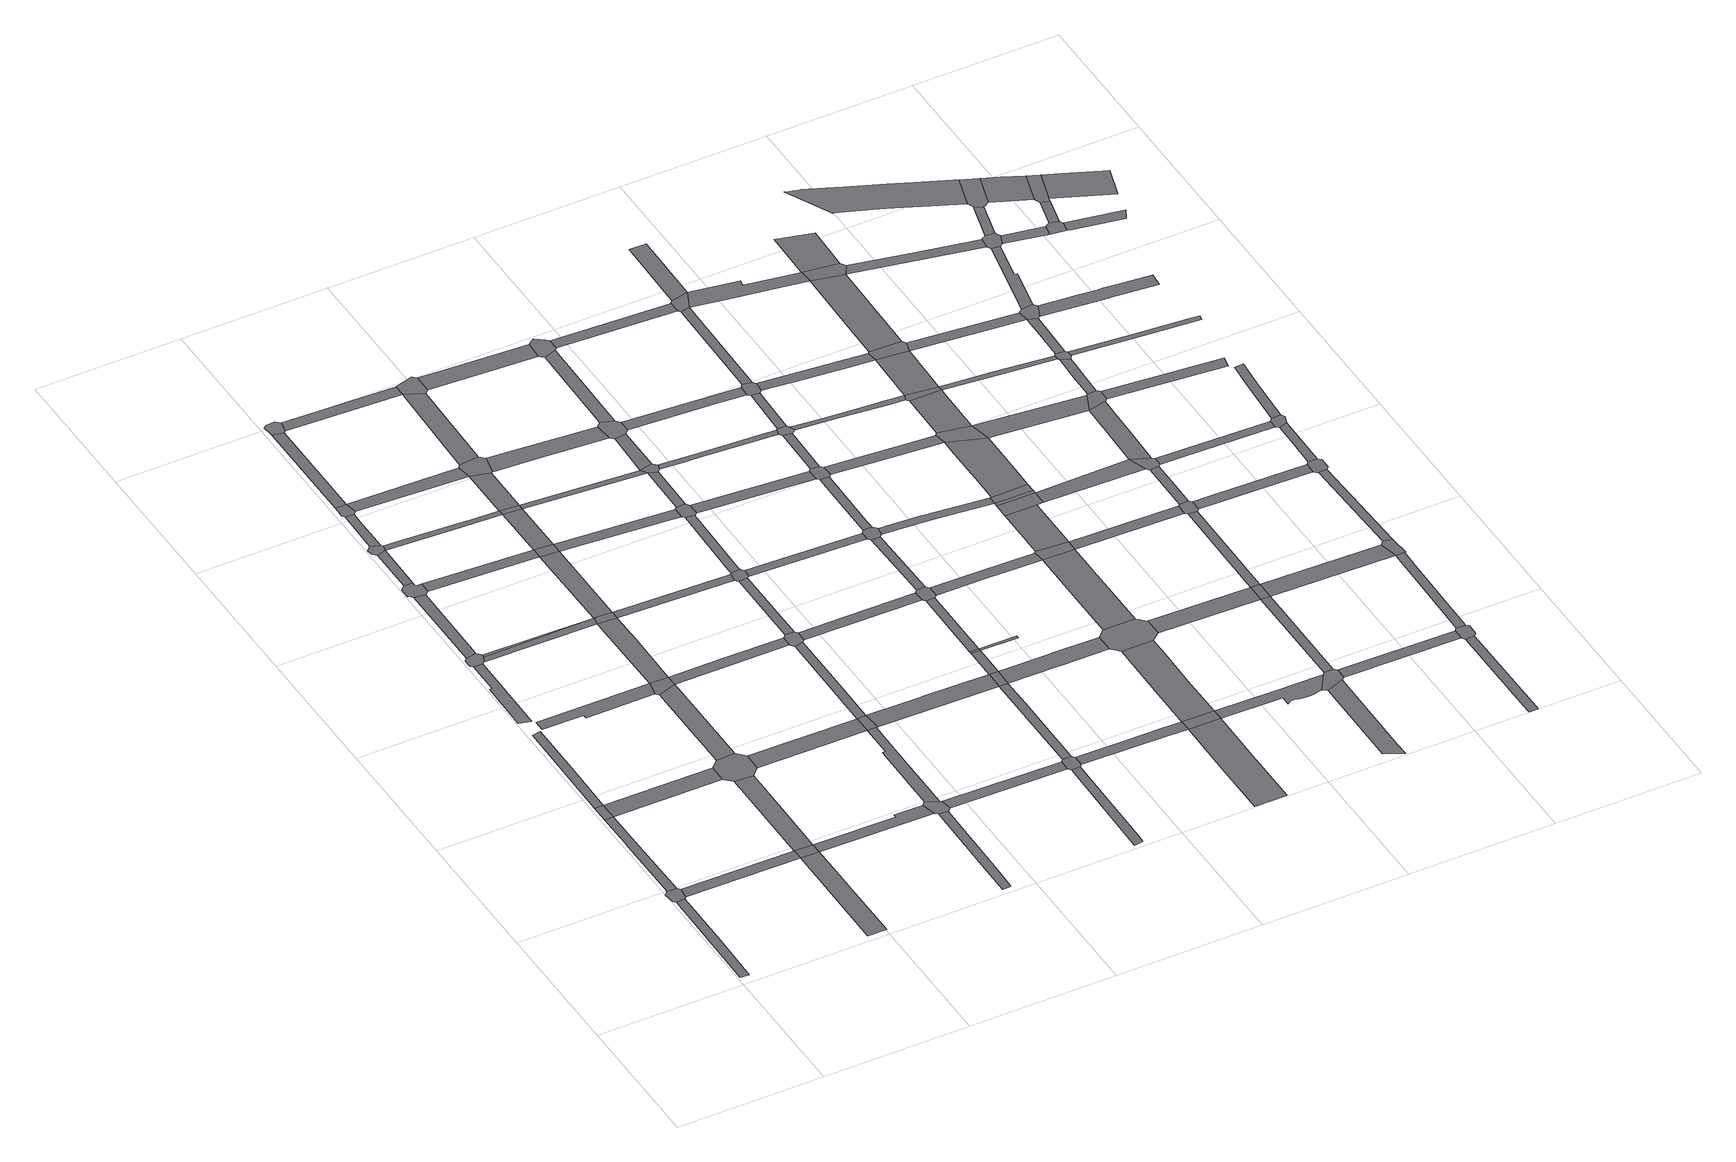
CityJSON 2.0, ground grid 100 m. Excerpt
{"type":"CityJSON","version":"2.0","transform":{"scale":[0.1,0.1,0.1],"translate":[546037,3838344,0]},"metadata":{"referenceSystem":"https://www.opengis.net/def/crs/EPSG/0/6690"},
"CityObjects":{
"road1":{"type":"Road","attributes":{"RoadStructureAttribute.sectionType":"1"},"geometry":[{"type":"MultiSurface","lod":"1","boundaries":[[[0,1,2,3,4,5]]]}]},
"road2":{"type":"Road","geometry":[{"type":"MultiSurface","lod":"1","boundaries":[[[6,7,8,9,2,1,10,11,12,13,14]]]}]},
"road3":{"type":"Road","attributes":{"RoadStructureAttribute.sectionType":"1"},"geometry":[{"type":"MultiSurface","lod":"1","boundaries":[[[15,16,17,18,19,6,14,20,21,22]]]}]},
"road4":{"type":"Road","geometry":[{"type":"MultiSurface","lod":"1","boundaries":[[[23,15,22,24]]]}]},
"road5":{"type":"Road","attributes":{"RoadStructureAttribute.sectionType":"1"},"geometry":[{"type":"MultiSurface","lod":"1","boundaries":[[[25,26,27,23,24]]]}]},
"road6":{"type":"Road","attributes":{"RoadStructureAttribute.sectionType":"1"},"geometry":[{"type":"MultiSurface","lod":"1","boundaries":[[[13,12,28,29]]]}]},
"road7":{"type":"Road","attributes":{"RoadStructureAttribute.sectionType":"1"},"geometry":[{"type":"MultiSurface","lod":"1","boundaries":[[[30,31,32,33,34,35,36]]]}]},
"road8":{"type":"Road","attributes":{"RoadStructureAttribute.sectionType":"1"},"geometry":[{"type":"MultiSurface","lod":"1","boundaries":[[[24,22,37,38,39]]]}]},
"road9":{"type":"Road","attributes":{"RoadStructureAttribute.sectionType":"1"},"geometry":[{"type":"MultiSurface","lod":"1","boundaries":[[[28,40,41,42,43]]]}]},
"road10":{"type":"Road","geometry":[{"type":"MultiSurface","lod":"1","boundaries":[[[44,45,46,47,30,36,48,49,50,51]]]}]},
"road11":{"type":"Road","geometry":[{"type":"MultiSurface","lod":"1","boundaries":[[[29,28,43,52]]]}]},
"road12":{"type":"Road","attributes":{"RoadStructureAttribute.sectionType":"1"},"geometry":[{"type":"MultiSurface","lod":"1","boundaries":[[[53,54,45,44,55]]]}]},
"road13":{"type":"Road","attributes":{"RoadStructureAttribute.sectionType":"1"},"geometry":[{"type":"MultiSurface","lod":"1","boundaries":[[[56,57,58,59,60,61]]]}]},
"road14":{"type":"Road","geometry":[{"type":"MultiSurface","lod":"1","boundaries":[[[62,63,64,65,66,53,55,67,68,69,70,71]]]}]},
"road15":{"type":"Road","attributes":{"RoadStructureAttribute.sectionType":"1"},"geometry":[{"type":"MultiSurface","lod":"1","boundaries":[[[72,73,74,29,52,75,76]]]}]},
"road16":{"type":"Road","attributes":{"RoadStructureAttribute.sectionType":"1"},"geometry":[{"type":"MultiSurface","lod":"1","boundaries":[[[77,78,62,71]]]}]},
"road17":{"type":"Road","geometry":[{"type":"MultiSurface","lod":"1","boundaries":[[[79,80,81,78,77,82,83,84]]]}]},
"road18":{"type":"Road","geometry":[{"type":"MultiSurface","lod":"1","boundaries":[[[85,86,87,88,39,38,72,76,89,90,91]]]}]},
"road19":{"type":"Road","attributes":{"RoadStructureAttribute.sectionType":"1"},"geometry":[{"type":"MultiSurface","lod":"1","boundaries":[[[92,79,84,93,94]]]}]},
"road20":{"type":"Road","attributes":{"RoadStructureAttribute.sectionType":"1"},"geometry":[{"type":"MultiSurface","lod":"1","boundaries":[[[95,96,50,49,97]]]}]},
"road21":{"type":"Road","attributes":{"RoadStructureAttribute.sectionType":"1"},"geometry":[{"type":"MultiSurface","lod":"1","boundaries":[[[98,51,50]]]}]},
"road22":{"type":"Road","geometry":[{"type":"MultiSurface","lod":"1","boundaries":[[[99,100,92,94,101,102]]]}]},
"road23":{"type":"Road","attributes":{"RoadStructureAttribute.sectionType":"1"},"geometry":[{"type":"MultiSurface","lod":"1","boundaries":[[[103,104,86,85,105,106]]]}]},
"road24":{"type":"Road","attributes":{"RoadStructureAttribute.sectionType":"1"},"geometry":[{"type":"MultiSurface","lod":"1","boundaries":[[[107,108,52,43,109,110]]]}]},
"road25":{"type":"Road","attributes":{"RoadStructureAttribute.sectionType":"1"},"geometry":[{"type":"MultiSurface","lod":"1","boundaries":[[[111,99,102,112,113]]]}]},
"road26":{"type":"Road","geometry":[{"type":"MultiSurface","lod":"1","boundaries":[[[61,60,104,103,114]]]}]},
"road27":{"type":"Road","attributes":{"RoadStructureAttribute.sectionType":"1"},"geometry":[{"type":"MultiSurface","lod":"1","boundaries":[[[68,67,115,116,117]]]}]},
"road28":{"type":"Road","attributes":{"RoadStructureAttribute.sectionType":"1"},"geometry":[{"type":"MultiSurface","lod":"1","boundaries":[[[97,118,61,114,119,120,121]]]}]},
"road29":{"type":"Road","geometry":[{"type":"MultiSurface","lod":"1","boundaries":[[[122,123,124,111,113,125,126]]]}]},
"road30":{"type":"Road","attributes":{"RoadStructureAttribute.sectionType":"1"},"geometry":[{"type":"MultiSurface","lod":"1","boundaries":[[[127,128,129,130,83,82,131,132,133]]]}]},
"road31":{"type":"Road","attributes":{"RoadStructureAttribute.sectionType":"1"},"geometry":[{"type":"MultiSurface","lod":"1","boundaries":[[[134,135,136,137,138,139,140]]]}]},
"road32":{"type":"Road","geometry":[{"type":"MultiSurface","lod":"1","boundaries":[[[141,142,95,97,121,143]]]}]},
"road33":{"type":"Road","attributes":{"RoadStructureAttribute.sectionType":"1"},"geometry":[{"type":"MultiSurface","lod":"1","boundaries":[[[91,90,144,145,146]]]}]},
"road34":{"type":"Road","attributes":{"RoadStructureAttribute.sectionType":"1"},"geometry":[{"type":"MultiSurface","lod":"1","boundaries":[[[102,101,147,148]]]}]},
"road35":{"type":"Road","attributes":{"RoadStructureAttribute.sectionType":"1"},"geometry":[{"type":"MultiSurface","lod":"1","boundaries":[[[116,141,143,149,150]]]}]},
"road36":{"type":"Road","geometry":[{"type":"MultiSurface","lod":"1","boundaries":[[[151,110,109,134,140,152,153,154,155]]]}]},
"road37":{"type":"Road","geometry":[{"type":"MultiSurface","lod":"1","boundaries":[[[117,116,150,156]]]}]},
"road38":{"type":"Road","attributes":{"RoadStructureAttribute.sectionType":"1"},"geometry":[{"type":"MultiSurface","lod":"1","boundaries":[[[157,114,103,158,159]]]}]},
"road39":{"type":"Road","attributes":{"RoadStructureAttribute.sectionType":"1"},"geometry":[{"type":"MultiSurface","lod":"1","boundaries":[[[145,160,161,162,151,155,163,164,165]]]}]},
"road40":{"type":"Road","attributes":{"RoadStructureAttribute.sectionType":"1"},"geometry":[{"type":"MultiSurface","lod":"1","boundaries":[[[132,117,156,166]]]}]},
"road41":{"type":"Road","attributes":{"RoadStructureAttribute.sectionType":"1"},"geometry":[{"type":"MultiSurface","lod":"1","boundaries":[[[126,125,167,168]]]}]},
"road42":{"type":"Road","geometry":[{"type":"MultiSurface","lod":"1","boundaries":[[[133,132,166,169]]]}]},
"road43":{"type":"Road","geometry":[{"type":"MultiSurface","lod":"1","boundaries":[[[170,146,145,165,171]]]}]},
"road44":{"type":"Road","attributes":{"RoadStructureAttribute.sectionType":"1"},"geometry":[{"type":"MultiSurface","lod":"1","boundaries":[[[147,133,169,172]]]}]},
"road45":{"type":"Road","attributes":{"RoadStructureAttribute.sectionType":"1"},"geometry":[{"type":"MultiSurface","lod":"1","boundaries":[[[143,121,173,174]]]}]},
"road46":{"type":"Road","geometry":[{"type":"MultiSurface","lod":"1","boundaries":[[[175,176,148,147,172,177,178]]]}]},
"road47":{"type":"Road","attributes":{"RoadStructureAttribute.sectionType":"1"},"geometry":[{"type":"MultiSurface","lod":"1","boundaries":[[[179,180,181,146,170]]]}]},
"road48":{"type":"Road","attributes":{"RoadStructureAttribute.sectionType":"1"},"geometry":[{"type":"MultiSurface","lod":"1","boundaries":[[[153,152,182,183]]]}]},
"road49":{"type":"Road","attributes":{"RoadStructureAttribute.sectionType":"1"},"geometry":[{"type":"MultiSurface","lod":"1","boundaries":[[[167,184,176,175,185]]]}]},
"road50":{"type":"Road","attributes":{"RoadStructureAttribute.sectionType":"1"},"geometry":[{"type":"MultiSurface","lod":"1","boundaries":[[[156,150,186,187,188]]]}]},
"road51":{"type":"Road","geometry":[{"type":"MultiSurface","lod":"1","boundaries":[[[189,190,159,158,181,180,191,192]]]}]},
"road52":{"type":"Road","geometry":[{"type":"MultiSurface","lod":"1","boundaries":[[[193,168,167,185,194,195]]]}]},
"road53":{"type":"Road","attributes":{"RoadStructureAttribute.sectionType":"1"},"geometry":[{"type":"MultiSurface","lod":"1","boundaries":[[[196,197,190,189]]]}]},
"road54":{"type":"Road","attributes":{"RoadStructureAttribute.sectionType":"1"},"geometry":[{"type":"MultiSurface","lod":"1","boundaries":[[[198,169,166,199,200,201,202]]]}]},
"road55":{"type":"Road","attributes":{"RoadStructureAttribute.sectionType":"1"},"geometry":[{"type":"MultiSurface","lod":"1","boundaries":[[[203,204,205,170,171,206,207,208]]]}]},
"road56":{"type":"Road","attributes":{"RoadStructureAttribute.sectionType":"1"},"geometry":[{"type":"MultiSurface","lod":"1","boundaries":[[[209,210,211,212,213]]]}]},
"road57":{"type":"Road","geometry":[{"type":"MultiSurface","lod":"1","boundaries":[[[214,215,174,173,197,196,216,217]]]}]},
"road58":{"type":"Road","attributes":{"RoadStructureAttribute.sectionType":"1"},"geometry":[{"type":"MultiSurface","lod":"1","boundaries":[[[218,178,177,219,220,221]]]}]},
"road59":{"type":"Road","attributes":{"RoadStructureAttribute.sectionType":"1"},"geometry":[{"type":"MultiSurface","lod":"1","boundaries":[[[222,223,224,215,214,225,226]]]}]},
"road60":{"type":"Road","geometry":[{"type":"MultiSurface","lod":"1","boundaries":[[[227,228,183,182,211,210,229,230,231]]]}]},
"road61":{"type":"Road","geometry":[{"type":"MultiSurface","lod":"1","boundaries":[[[232,233,188,187,222,226,234,235,236,237]]]}]},
"road62":{"type":"Road","attributes":{"RoadStructureAttribute.sectionType":"1"},"geometry":[{"type":"MultiSurface","lod":"1","boundaries":[[[238,192,191,239,240,241]]]}]},
"road63":{"type":"Road","attributes":{"RoadStructureAttribute.sectionType":"1"},"geometry":[{"type":"MultiSurface","lod":"1","boundaries":[[[242,243,207,244,228,227]]]}]},
"road64":{"type":"Road","attributes":{"RoadStructureAttribute.sectionType":"1"},"geometry":[{"type":"MultiSurface","lod":"1","boundaries":[[[201,233,232,245]]]}]},
"road65":{"type":"Road","attributes":{"RoadStructureAttribute.sectionType":"1"},"geometry":[{"type":"MultiSurface","lod":"1","boundaries":[[[246,195,194,247,248,249]]]}]},
"road66":{"type":"Road","geometry":[{"type":"MultiSurface","lod":"1","boundaries":[[[250,202,201,245,251,252]]]}]},
"road67":{"type":"Road","attributes":{"RoadStructureAttribute.sectionType":"1"},"geometry":[{"type":"MultiSurface","lod":"1","boundaries":[[[253,254,202,250]]]}]},
"road68":{"type":"Road","geometry":[{"type":"MultiSurface","lod":"1","boundaries":[[[208,207,243,255]]]}]},
"road69":{"type":"Road","attributes":{"RoadStructureAttribute.sectionType":"1"},"geometry":[{"type":"MultiSurface","lod":"1","boundaries":[[[217,216,256,257]]]}]},
"road70":{"type":"Road","attributes":{"RoadStructureAttribute.sectionType":"1"},"geometry":[{"type":"MultiSurface","lod":"1","boundaries":[[[258,208,255,259]]]}]},
"road71":{"type":"Road","geometry":[{"type":"MultiSurface","lod":"1","boundaries":[[[260,221,220,254,253,261,262,263]]]}]},
"road72":{"type":"Road","geometry":[{"type":"MultiSurface","lod":"1","boundaries":[[[264,258,259,265]]]}]},
"road73":{"type":"Road","attributes":{"RoadStructureAttribute.sectionType":"1"},"geometry":[{"type":"MultiSurface","lod":"1","boundaries":[[[266,267,231,230,268,269,270,271,272]]]}]},
"road74":{"type":"Road","attributes":{"RoadStructureAttribute.sectionType":"1"},"geometry":[{"type":"MultiSurface","lod":"1","boundaries":[[[273,264,265,274]]]}]},
"road75":{"type":"Road","attributes":{"RoadStructureAttribute.sectionType":"1"},"geometry":[{"type":"MultiSurface","lod":"1","boundaries":[[[275,276,260,263]]]}]},
"road76":{"type":"Road","attributes":{"RoadStructureAttribute.sectionType":"1"},"geometry":[{"type":"MultiSurface","lod":"1","boundaries":[[[237,236,277,278,279,280,281]]]}]},
"road77":{"type":"Road","geometry":[{"type":"MultiSurface","lod":"1","boundaries":[[[282,283,284,265,259]]]}]},
"road78":{"type":"Road","geometry":[{"type":"MultiSurface","lod":"1","boundaries":[[[285,286,241,240,273,274,287,288,289]]]}]},
"road79":{"type":"Road","geometry":[{"type":"MultiSurface","lod":"1","boundaries":[[[290,249,248,276,275,291,292,293,294]]]}]},
"road80":{"type":"Road","attributes":{"RoadStructureAttribute.sectionType":"1"},"geometry":[{"type":"MultiSurface","lod":"1","boundaries":[[[295,296,255,243,297,298,299,300]]]}]},
"road81":{"type":"Road","attributes":{"RoadStructureAttribute.sectionType":"1"},"geometry":[{"type":"MultiSurface","lod":"1","boundaries":[[[301,286,285,302]]]}]},
"road82":{"type":"Road","attributes":{"RoadStructureAttribute.sectionType":"1"},"geometry":[{"type":"MultiSurface","lod":"1","boundaries":[[[303,304,305,306,252,251,307,308,309,310,311,312,313]]]}]},
"road83":{"type":"Road","attributes":{"function":"3","RoadStructureAttribute.sectionType":"1"},"geometry":[{"type":"MultiSurface","lod":"1","boundaries":[[[271,314,315,316,317,318,319,320]]]}]},
"road84":{"type":"Road","geometry":[{"type":"MultiSurface","lod":"1","boundaries":[[[321,322,257,256,301,302,323,324]]]}]},
"road85":{"type":"Road","attributes":{"RoadStructureAttribute.sectionType":"1"},"geometry":[{"type":"MultiSurface","lod":"1","boundaries":[[[325,262,261,326,327,328]]]}]},
"road86":{"type":"Road","attributes":{"RoadStructureAttribute.sectionType":"1"},"geometry":[{"type":"MultiSurface","lod":"1","boundaries":[[[329,330,331,332,322,321,333,334,335,336]]]}]},
"road87":{"type":"Road","geometry":[{"type":"MultiSurface","lod":"1","boundaries":[[[272,271,320,337]]]}]},
"road88":{"type":"Road","geometry":[{"type":"MultiSurface","lod":"1","boundaries":[[[338,339,281,280,329,336,340,341,342]]]}]},
"road89":{"type":"Road","attributes":{"RoadStructureAttribute.sectionType":"1"},"geometry":[{"type":"MultiSurface","lod":"1","boundaries":[[[343,344,345,289,288,346,347,348,349]]]}]},
"road90":{"type":"Road","attributes":{"function":"3","RoadStructureAttribute.sectionType":"1"},"geometry":[{"type":"MultiSurface","lod":"1","boundaries":[[[350,351,352,353,354,355,356,272,337]]]}]},
"road91":{"type":"Road","attributes":{"RoadStructureAttribute.sectionType":"1"},"geometry":[{"type":"MultiSurface","lod":"1","boundaries":[[[357,338,342,358,359]]]}]},
"road92":{"type":"Road","attributes":{"RoadStructureAttribute.sectionType":"1"},"geometry":[{"type":"MultiSurface","lod":"1","boundaries":[[[360,293,292,361,362]]]}]},
"road93":{"type":"Road","geometry":[{"type":"MultiSurface","lod":"1","boundaries":[[[363,313,312,357,359,364,365,366]]]}]},
"road94":{"type":"Road","attributes":{"RoadStructureAttribute.sectionType":"1"},"geometry":[{"type":"MultiSurface","lod":"1","boundaries":[[[367,368,369,370,324,323,371,372,373,374]]]}]},
"road95":{"type":"Road","geometry":[{"type":"MultiSurface","lod":"1","boundaries":[[[375,376,377,378,300,299,379,380,353,352,381,382,383,384,385,386,387]]]}]},
"road96":{"type":"Road","attributes":{"RoadStructureAttribute.sectionType":"1"},"geometry":[{"type":"MultiSurface","lod":"1","boundaries":[[[388,363,366,389]]]}]},
"road97":{"type":"Road","geometry":[{"type":"MultiSurface","lod":"1","boundaries":[[[390,328,327,388,389,391,392,393]]]}]},
"road98":{"type":"Road","attributes":{"function":"3","RoadStructureAttribute.sectionType":"1"},"geometry":[{"type":"MultiSurface","lod":"1","boundaries":[[[348,394,375,387,395,396,397,398]]]}]},
"road99":{"type":"Road","attributes":{"RoadStructureAttribute.sectionType":"1"},"geometry":[{"type":"MultiSurface","lod":"1","boundaries":[[[399,400,337,320,401,402,403,404,405,406,407,408,409,410,411,412,413]]]}]},
"road100":{"type":"Road","attributes":{"RoadStructureAttribute.sectionType":"1"},"geometry":[{"type":"MultiSurface","lod":"1","boundaries":[[[414,415,416,341,340,417,418,419,420]]]}]},
"road101":{"type":"Road","attributes":{"RoadStructureAttribute.sectionType":"1"},"geometry":[{"type":"MultiSurface","lod":"1","boundaries":[[[421,422,390,393]]]}]},
"road102":{"type":"Road","geometry":[{"type":"MultiSurface","lod":"1","boundaries":[[[423,349,348,398,424,425]]]}]},
"road103":{"type":"Road","attributes":{"RoadStructureAttribute.sectionType":"1"},"geometry":[{"type":"MultiSurface","lod":"1","boundaries":[[[426,427,428,429,430,431,432,433,434,435,365,364,436,437,438,439]]]}]},
"road104":{"type":"Road","attributes":{"function":"3","RoadStructureAttribute.sectionType":"1"},"geometry":[{"type":"MultiSurface","lod":"1","boundaries":[[[440,441,442,423,425]]]}]},
"road105":{"type":"Road","geometry":[{"type":"MultiSurface","lod":"1","boundaries":[[[443,444,362,361,422,421]]]}]},
"road106":{"type":"Road","attributes":{"RoadStructureAttribute.sectionType":"1"},"geometry":[{"type":"MultiSurface","lod":"1","boundaries":[[[445,446,447,448,449,450]]]}]},
"road107":{"type":"Road","geometry":[{"type":"MultiSurface","lod":"1","boundaries":[[[451,442,441,452,453]]]}]},
"road108":{"type":"Road","attributes":{"function":"3","RoadStructureAttribute.sectionType":"1"},"geometry":[{"type":"MultiSurface","lod":"1","boundaries":[[[373,451,453,454]]]}]},
"road109":{"type":"Road","geometry":[{"type":"MultiSurface","lod":"1","boundaries":[[[455,456,374,373,454]]]}]},
"road110":{"type":"Road","attributes":{"RoadStructureAttribute.sectionType":"1"},"geometry":[{"type":"MultiSurface","lod":"1","boundaries":[[[457,458,392,391,459,460,461,462,463,464]]]}]},
"road111":{"type":"Road","attributes":{"RoadStructureAttribute.sectionType":"1"},"geometry":[{"type":"MultiSurface","lod":"1","boundaries":[[[465,444,443,466]]]}]},
"road112":{"type":"Road","attributes":{"RoadStructureAttribute.sectionType":"1"},"geometry":[{"type":"MultiSurface","lod":"1","boundaries":[[[467,384,383,468,469]]]}]},
"road113":{"type":"Road","geometry":[{"type":"MultiSurface","lod":"1","boundaries":[[[470,413,412,471,448,447,472,473,474,475,476,477]]]}]},
"road114":{"type":"Road","attributes":{"function":"3","RoadStructureAttribute.sectionType":"1"},"geometry":[{"type":"MultiSurface","lod":"1","boundaries":[[[419,478,479,456,455,480,481]]]}]},
"road115":{"type":"Road","geometry":[{"type":"MultiSurface","lod":"1","boundaries":[[[482,420,419,481,483]]]}]},
"road116":{"type":"Road","attributes":{"function":"3","RoadStructureAttribute.sectionType":"1"},"geometry":[{"type":"MultiSurface","lod":"1","boundaries":[[[484,485,482,483,486,487]]]}]},
"road117":{"type":"Road","attributes":{"RoadStructureAttribute.sectionType":"1"},"geometry":[{"type":"MultiSurface","lod":"1","boundaries":[[[468,488,489,470,477,490,491]]]}]},
"road118":{"type":"Road","attributes":{"RoadStructureAttribute.sectionType":"1"},"geometry":[{"type":"MultiSurface","lod":"1","boundaries":[[[424,398,492,493]]]}]},
"road119":{"type":"Road","attributes":{"RoadStructureAttribute.sectionType":"1"},"geometry":[{"type":"MultiSurface","lod":"1","boundaries":[[[494,495,496,497,443,421,498,499,500,501,502,503]]]}]},
"road120":{"type":"Road","geometry":[{"type":"MultiSurface","lod":"1","boundaries":[[[439,438,484,487,504]]]}]},
"road121":{"type":"Road","attributes":{"function":"3","RoadStructureAttribute.sectionType":"1"},"geometry":[{"type":"MultiSurface","lod":"1","boundaries":[[[463,505,439,504,506,507]]]}]},
"road122":{"type":"Road","geometry":[{"type":"MultiSurface","lod":"1","boundaries":[[[469,468,491,508]]]}]},
"road123":{"type":"Road","attributes":{"RoadStructureAttribute.sectionType":"1"},"geometry":[{"type":"MultiSurface","lod":"1","boundaries":[[[509,453,452,510]]]}]},
"road124":{"type":"Road","geometry":[{"type":"MultiSurface","lod":"1","boundaries":[[[511,464,463,507,512,513]]]}]},
"road125":{"type":"Road","attributes":{"RoadStructureAttribute.sectionType":"1"},"geometry":[{"type":"MultiSurface","lod":"1","boundaries":[[[514,469,508,515,516]]]}]},
"road126":{"type":"Road","attributes":{"RoadStructureAttribute.sectionType":"1"},"geometry":[{"type":"MultiSurface","lod":"1","boundaries":[[[474,473,517,518]]]}]},
"road127":{"type":"Road","attributes":{"function":"3","RoadStructureAttribute.sectionType":"1"},"geometry":[{"type":"MultiSurface","lod":"1","boundaries":[[[502,519,511,513,520,521]]]}]},
"road128":{"type":"Road","attributes":{"RoadStructureAttribute.sectionType":"1"},"geometry":[{"type":"MultiSurface","lod":"1","boundaries":[[[522,483,481,523,524]]]}]},
"road129":{"type":"Road","geometry":[{"type":"MultiSurface","lod":"1","boundaries":[[[525,526,493,492,527,528,514,516,529,530,531,532]]]}]},
"road130":{"type":"Road","attributes":{"RoadStructureAttribute.sectionType":"1"},"geometry":[{"type":"MultiSurface","lod":"1","boundaries":[[[533,534,535,536,526,525]]]}]},
"road131":{"type":"Road","geometry":[{"type":"MultiSurface","lod":"1","boundaries":[[[503,502,521,537,538,539]]]}]},
"road132":{"type":"Road","attributes":{"RoadStructureAttribute.sectionType":"1"},"geometry":[{"type":"MultiSurface","lod":"1","boundaries":[[[540,541,504,487,542,543,544]]]}]},
"road133":{"type":"Road","geometry":[{"type":"MultiSurface","lod":"1","boundaries":[[[509,510,536,535,545,546,547]]]}]},
"road134":{"type":"Road","attributes":{"function":"3","RoadStructureAttribute.sectionType":"1"},"geometry":[{"type":"MultiSurface","lod":"1","boundaries":[[[548,549,550,503,539,551]]]}]},
"road135":{"type":"Road","attributes":{"RoadStructureAttribute.sectionType":"1"},"geometry":[{"type":"MultiSurface","lod":"1","boundaries":[[[508,491,552,553,554]]]}]},
"road136":{"type":"Road","attributes":{"RoadStructureAttribute.sectionType":"1"},"geometry":[{"type":"MultiSurface","lod":"1","boundaries":[[[555,556,557,558,559,560]]]}]},
"road137":{"type":"Road","attributes":{"RoadStructureAttribute.sectionType":"1"},"geometry":[{"type":"MultiSurface","lod":"1","boundaries":[[[561,562,563,523,564,509,547]]]}]},
"road138":{"type":"Road","attributes":{"RoadStructureAttribute.sectionType":"1"},"geometry":[{"type":"MultiSurface","lod":"1","boundaries":[[[512,507,565,566,567]]]}]},
"road139":{"type":"Road","geometry":[{"type":"MultiSurface","lod":"1","boundaries":[[[568,569,518,517,570,557,556,571,572,573,574,575]]]}]},
"road140":{"type":"Road","geometry":[{"type":"MultiSurface","lod":"1","boundaries":[[[576,577,578,579,580,524,523,563,581,582]]]}]},
"road141":{"type":"Road","attributes":{"RoadStructureAttribute.sectionType":"1"},"geometry":[{"type":"MultiSurface","lod":"1","boundaries":[[[583,532,531,584,585]]]}]},
"road142":{"type":"Road","attributes":{"RoadStructureAttribute.sectionType":"1"},"geometry":[{"type":"MultiSurface","lod":"1","boundaries":[[[586,587,579,578,588]]]}]},
"road143":{"type":"Road","attributes":{"RoadStructureAttribute.sectionType":"1"},"geometry":[{"type":"MultiSurface","lod":"1","boundaries":[[[553,589,568,575,590,591,592]]]}]},
"road144":{"type":"Road","geometry":[{"type":"MultiSurface","lod":"1","boundaries":[[[593,594,595,544,543,596,597,586,588,598,599,600,601]]]}]},
"road145":{"type":"Road","attributes":{"RoadStructureAttribute.sectionType":"1"},"geometry":[{"type":"MultiSurface","lod":"1","boundaries":[[[602,603,537,521,604,605,606]]]}]},
"road146":{"type":"Road","attributes":{"RoadStructureAttribute.sectionType":"1"},"geometry":[{"type":"MultiSurface","lod":"1","boundaries":[[[546,545,607,608,609]]]}]},
"road147":{"type":"Road","attributes":{"RoadStructureAttribute.sectionType":"1"},"geometry":[{"type":"MultiSurface","lod":"1","boundaries":[[[566,610,611,593,601,612,613]]]}]},
"road148":{"type":"Road","geometry":[{"type":"MultiSurface","lod":"1","boundaries":[[[614,615,616,554,553,592,617,618,619]]]}]},
"road149":{"type":"Road","geometry":[{"type":"MultiSurface","lod":"1","boundaries":[[[620,621,567,566,613,622,623]]]}]},
"road150":{"type":"Road","attributes":{"RoadStructureAttribute.sectionType":"1"},"geometry":[{"type":"MultiSurface","lod":"1","boundaries":[[[624,625,614,619]]]}]},
"road151":{"type":"Road","attributes":{"RoadStructureAttribute.sectionType":"1"},"geometry":[{"type":"MultiSurface","lod":"1","boundaries":[[[626,582,581,627,628]]]}]},
"road152":{"type":"Road","attributes":{"RoadStructureAttribute.sectionType":"1"},"geometry":[{"type":"MultiSurface","lod":"1","boundaries":[[[629,621,620,630,631,632]]]}]},
"road153":{"type":"Road","attributes":{"function":"3","RoadStructureAttribute.sectionType":"1"},"geometry":[{"type":"MultiSurface","lod":"1","boundaries":[[[633,634,635,636,637,638,639,640,641,642,643,644,645,646,647,648,649,650]]]}]},
"road154":{"type":"Road","geometry":[{"type":"MultiSurface","lod":"1","boundaries":[[[651,585,584,652,653,625,624,654,655,656,657]]]}]},
"road155":{"type":"Road","attributes":{"RoadStructureAttribute.sectionType":"1"},"geometry":[{"type":"MultiSurface","lod":"1","boundaries":[[[658,659,660,651,657]]]}]},
"road156":{"type":"Road","attributes":{"RoadStructureAttribute.sectionType":"1"},"geometry":[{"type":"MultiSurface","lod":"1","boundaries":[[[661,662,599,598,663,664,665]]]}]},
"road157":{"type":"Road","geometry":[{"type":"MultiSurface","lod":"1","boundaries":[[[666,667,609,608,659,658,668]]]}]},
"road158":{"type":"Road","geometry":[{"type":"MultiSurface","lod":"1","boundaries":[[[669,670,671,606,605,629,632,672,673,674,675]]]}]},
"road159":{"type":"Road","attributes":{"RoadStructureAttribute.sectionType":"1"},"geometry":[{"type":"MultiSurface","lod":"1","boundaries":[[[676,677,678,679,680,623,622,681,682,683,684,685]]]}]},
"road160":{"type":"Road","attributes":{"RoadStructureAttribute.sectionType":"1"},"geometry":[{"type":"MultiSurface","lod":"1","boundaries":[[[686,687,688,689,667,666]]]}]},
"road161":{"type":"Road","attributes":{"RoadStructureAttribute.sectionType":"1"},"geometry":[{"type":"MultiSurface","lod":"1","boundaries":[[[690,669,675,691]]]}]},
"road162":{"type":"Road","attributes":{"RoadStructureAttribute.sectionType":"1"},"geometry":[{"type":"MultiSurface","lod":"1","boundaries":[[[692,673,672,693,694,695]]]}]},
"road163":{"type":"Road","geometry":[{"type":"MultiSurface","lod":"1","boundaries":[[[650,649,696,697,690,691,698,699,700,701]]]}]},
"road164":{"type":"Road","geometry":[{"type":"MultiSurface","lod":"1","boundaries":[[[702,703,704,695,694,705,706,707,708,709]]]}]},
"road165":{"type":"Road","attributes":{"function":"3","RoadStructureAttribute.sectionType":"1"},"geometry":[{"type":"MultiSurface","lod":"1","boundaries":[[[710,701,700,711,712]]]}]},
"road166":{"type":"Road","attributes":{"RoadStructureAttribute.sectionType":"1"},"geometry":[{"type":"MultiSurface","lod":"1","boundaries":[[[713,702,709,714]]]}]},
"road167":{"type":"Road","geometry":[{"type":"MultiSurface","lod":"1","boundaries":[[[712,711,715,716,713,714,717,718]]]}]},
"road168":{"type":"Road","attributes":{"RoadStructureAttribute.sectionType":"1"},"geometry":[{"type":"MultiSurface","lod":"1","boundaries":[[[706,705,719,720,721]]]}]},
"road169":{"type":"Road","attributes":{"function":"3","RoadStructureAttribute.sectionType":"1"},"geometry":[{"type":"MultiSurface","lod":"1","boundaries":[[[722,723,718,717,724,725]]]}]}
},
"vertices":[
[82,438,0],[86,884,0],[26,876,0],[21,458,0],[17,69,0],[77,66,0],
[26,994,0],[17,986,0],[2,974,0],[8,896,0],[96,893,0],[97,895,0],[99,896,0],[109,975,0],[89,994,0],
[26,1773,0],[26,1525,0],[26,1505,0],[26,1478,0],[26,1344,0],[87,1354,0],[87,1359,0],[85,1773,0],
[25,1898,0],[86,1898,0],
[89,2269,0],[91,2693,0],[33,2684,0],
[880,888,0],[879,966,0],
[38,3422,0],[36,3190,0],[17,3190,0],[13,2826,0],[94,2803,0],[96,3200,0],[97,3422,0],
[95,1773,0],[827,1768,0],[830,1892,0],
[876,47,0],[1004,45,0],[1005,519,0],[1006,885,0],
[109,3529,0],[40,3516,0],[19,3499,0],[21,3440,0],[108,3431,0],[115,3437,0],[130,3474,0],[139,3497,0],
[1005,963,0],
[40,4173,0],[40,3559,0],[114,4162,0],
[113,2782,0],[111,2705,0],[394,2703,0],[394,2675,0],[863,2675,0],[885,2779,0],
[42,4300,0],[31,4290,0],[12,4273,0],[9,4196,0],[23,4196,0],[140,4185,0],[144,4264,0],[115,4266,0],[101,4279,0],[101,4300,0],
[882,1717,0],[882,1513,0],[879,967,0],[1008,1357,0],[1010,1710,0],
[104,4647,0],[42,4630,0],
[44,4728,0],[11,4697,0],[16,4661,0],[105,4651,0],[115,4691,0],[104,4703,0],
[1011,1949,0],[886,1945,0],[873,1933,0],[844,1905,0],[1022,1722,0],[1064,1766,0],[1065,1893,0],
[49,5042,0],[105,4965,0],[107,5036,0],
[890,3482,0],[887,3481,0],[883,3427,0],
[877,3484,0],
[36,5141,0],[36,5063,0],[126,5058,0],[110,5142,0],
[1012,2699,0],[886,2653,0],[1012,2281,0],[1012,2697,0],
[1568,976,0],[1569,955,0],[1788,876,0],[1763,977,0],
[36,5937,0],[110,5146,0],[112,5921,0],
[1010,2776,0],
[884,4148,0],[886,4148,0],[888,4226,0],
[883,3415,0],[1014,3188,0],[1015,3409,0],[1015,3418,0],
[112,6039,0],[50,6032,0],[30,6016,0],[127,5933,0],[143,6011,0],
[682,4656,0],[668,4659,0],[234,4687,0],[233,4685,0],[596,4624,0],[886,4608,0],[885,4649,0],
[1808,859,0],[1799,237,0],[1798,47,0],[1856,48,0],[1856,55,0],[1860,226,0],[1868,851,0],
[890,3484,0],[936,3482,0],[1016,3479,0],
[1385,1763,0],[1814,1760,0],[1815,1886,0],
[886,5024,0],[870,5124,0],
[1015,3483,0],[1013,4137,0],
[1788,1000,0],[1896,875,0],[1880,951,0],[1872,955,0],[1871,959,0],
[1014,4215,0],
[1373,2774,0],[1793,2696,0],[1799,2772,0],
[1813,1531,0],[1793,1530,0],[1793,1523,0],[1870,965,0],[1872,1523,0],[1874,1759,0],
[1013,4599,0],
[912,5897,0],[908,5980,0],
[1015,4636,0],
[1875,1888,0],[1884,1759,0],
[1016,4989,0],
[1800,3391,0],[1810,3453,0],
[1021,5159,0],[887,5145,0],[1028,4993,0],[1054,5123,0],
[1877,2263,0],[1878,2679,0],[1819,2668,0],
[2687,861,0],[2691,938,0],
[893,5347,0],[1036,5837,0],
[1718,4080,0],[1815,4073,0],[1816,4153,0],
[1879,2790,0],[1819,2789,0],[1893,2694,0],[1896,2771,0],
[1038,6015,0],[1061,5863,0],[1062,5993,0],
[1881,3374,0],[1821,3369,0],
[1025,4635,0],[1243,4581,0],[1244,4581,0],[1838,4538,0],[1810,4581,0],
[2257,1882,0],[2255,1882,0],[2160,1883,0],[2698,1746,0],[2708,1746,0],[2709,1874,0],
[2754,70,0],[2765,843,0],[2705,840,0],[2692,30,0],[2753,40,0],
[1881,3466,0],[1820,3462,0],[1895,3385,0],[1902,3444,0],
[1155,5117,0],[1340,4974,0],[1796,4941,0],[1787,5066,0],
[1832,4056,0],[1832,4052,0],[1819,3491,0],[1880,3491,0],[1892,4048,0],
[2767,956,0],[2707,952,0],[2775,851,0],[2783,858,0],[2784,936,0],
[1894,4169,0],[1834,4166,0],[1896,4051,0],[1907,4059,0],[1914,4064,0],[1909,4144,0],
[2235,2769,0],[2195,2692,0],[2700,2688,0],[2695,2765,0],
[2768,1532,0],[2768,1747,0],[2708,1532,0],
[1898,4513,0],
[1245,5981,0],[1280,5851,0],[1796,5823,0],[1805,5949,0],
[1899,4599,0],[1919,4533,0],[1927,4572,0],
[1900,4925,0],[1825,4915,0],
[2772,1873,0],
[2689,3356,0],[2689,3414,0],
[2711,2101,0],[2773,2100,0],
[1817,5095,0],[1929,4953,0],[1927,5037,0],[1902,5065,0],
[2711,2118,0],[2773,2118,0],
[3367,926,0],[3138,931,0],[3139,851,0],[3365,846,0],[3504,842,0],[3506,842,0],[3505,923,0],
[2716,2670,0],[2776,2669,0],
[1912,5823,0],[1826,5793,0],
[2007,4056,0],[2037,4054,0],[2042,4053,0],[2696,4002,0],[2695,4084,0],
[3030,2095,0],[3030,2104,0],[3029,2114,0],
[2774,2786,0],[2715,2785,0],[2794,2685,0],[2795,2686,0],[2794,2764,0],
[1850,5982,0],[1929,5840,0],[1929,5841,0],[1927,5920,0],[1908,5940,0],
[3129,1869,0],[3116,1869,0],[3106,1742,0],[3130,1742,0],[3458,1739,0],[3458,1864,0],
[2706,3335,0],[2767,3335,0],
[2203,4554,0],[2203,4553,0],[2181,4554,0],[2181,4556,0],[1919,4534,0],[1922,4533,0],[2064,4523,0],[2179,4516,0],[2202,4514,0],[2700,4481,0],[2713,4521,0],
[3503,416,0],[3502,11,0],[3502,8,0],[3720,8,0],[3721,11,0],[3723,437,0],[3724,840,0],
[2767,3440,0],[2707,3437,0],[2782,3350,0],[2796,3409,0],
[2675,4984,0],[2506,4916,0],[2717,4902,0],[2722,4980,0],
[2713,3984,0],[2713,3981,0],[2707,3500,0],[2707,3451,0],[2766,3484,0],[2766,3500,0],[2767,3539,0],[2773,3979,0],
[3724,919,0],
[2712,4099,0],[2711,4098,0],[2792,3996,0],[2789,4076,0],[2770,4096,0],
[3499,2752,0],[3120,2760,0],[3118,2760,0],[3121,2684,0],[3505,2672,0],[3515,2672,0],[3504,2752,0],
[3725,1210,0],[3727,1542,0],[3728,1685,0],[3511,1682,0],[3510,1540,0],[3508,1258,0],[3505,942,0],
[2719,4458,0],[2772,4215,0],[2778,4450,0],
[2735,5879,0],[2738,5799,0],[2735,5880,0],
[2721,4528,0],[2810,4468,0],[2795,4506,0],[2781,4528,0],
[3114,3387,0],[3084,3390,0],[2837,3406,0],[2834,3407,0],[3114,3328,0],[3518,3284,0],[3521,3283,0],[3522,3343,0],
[3512,1915,0],[3511,1914,0],[3495,1899,0],[3460,1865,0],[3459,1739,0],[3494,1701,0],[3744,1698,0],[3784,1730,0],[3788,1733,0],[3787,1860,0],[3783,1860,0],[3745,1899,0],[3730,1915,0],
[2735,4883,0],[2793,4879,0],
[2739,5000,0],[2811,4895,0],[2819,4969,0],[2801,4989,0],
[3514,2245,0],[3731,2253,0],[3731,2254,0],[3732,2393,0],[3733,2669,0],
[4436,908,0],[4147,913,0],[4146,833,0],[4147,833,0],[4147,766,0],[4166,779,0],[4171,782,0],[4199,787,0],[4224,779,0],[4264,769,0],[4295,768,0],[4322,771,0],[4364,781,0],[4381,783,0],[4462,908,0],
[3411,4027,0],[3107,4049,0],[2935,4062,0],[3108,3970,0],[3514,3934,0],[3537,3932,0],[3522,4016,0],
[2812,5793,0],[2751,5781,0],
[3517,2764,0],[3734,2748,0],[3733,2748,0],
[3534,4442,0],[3531,4442,0],[3372,4456,0],[3372,4454,0],[3367,4454,0],[3239,4466,0],[3103,4478,0],[3101,4479,0],[2972,4490,0],[2797,4506,0],[3103,4441,0],[3425,4410,0],[3524,4403,0],[3544,4441,0],
[3735,3140,0],[3736,3150,0],[3520,3146,0],
[2870,5925,0],[2753,5897,0],
[4535,19,0],[4535,108,0],[4539,811,0],[4416,761,0],[4414,76,0],[4535,13,0],
[3521,3255,0],[3780,3149,0],[3781,3251,0],
[3782,3279,0],
[3782,3347,0],[3534,3341,0],
[3313,4920,0],[3098,4942,0],[3099,4865,0],[3253,4849,0],[3342,4840,0],[3376,4836,0],[3553,4819,0],[3541,4895,0],
[2763,6453,0],[2878,6450,0],
[4473,1845,0],[4481,1716,0],[4483,1843,0],
[4478,925,0],[4403,774,0],[4550,819,0],[4558,826,0],[4561,905,0],[4560,905,0],[4548,917,0],[4540,924,0],
[3536,3847,0],[3535,3510,0],[3784,3510,0],[3787,3844,0],
[3538,4034,0],[3756,3993,0],
[3543,4381,0],[3542,4348,0],[3760,4344,0],[3761,4378,0],
[4481,1715,0],[4480,1549,0],[4543,1550,0],[4544,1714,0],
[4470,2652,0],[4477,2731,0],
[3334,5801,0],[3203,5824,0],[3195,5826,0],[3202,5866,0],[3090,5746,0],[3325,5707,0],[3553,5668,0],[3558,5667,0],[3569,5665,0],[3564,5762,0],
[3761,4415,0],
[3552,4767,0],[3770,4762,0],[3770,4797,0],
[4543,1842,0],
[4431,3261,0],[4472,3133,0],
[3554,4906,0],[3791,4872,0],[3772,4898,0],
[4489,2636,0],[4546,2214,0],[4549,2631,0],
[5356,814,0],[5356,893,0],
[3560,5206,0],[3778,5202,0],[3786,5620,0],
[3823,3986,0],[4444,3785,0],[4497,3915,0],
[4548,2745,0],[4487,2738,0],[4472,2651,0],[4479,2645,0],[4559,2639,0],[4568,2647,0],[4569,2648,0],[4567,2725,0],
[4550,2915,0],[4550,2916,0],[4552,3115,0],[4493,3113,0],
[3829,5692,0],[3815,5710,0],[3803,5726,0],
[4298,4361,0],[4112,4380,0],[4130,4341,0],[4514,4304,0],[4511,4339,0],
[4570,3131,0],[4570,3192,0],[4551,3209,0],
[3569,6116,0],[3565,5896,0],[3564,5775,0],[3816,6050,0],
[4552,1713,0],[5389,1693,0],[5362,1822,0],
[5436,28,0],[5434,796,0],[5375,792,0],[5375,27,0],[5376,5,0],[5437,3,0],
[4559,3518,0],[4563,3680,0],[4568,3813,0],[4437,3517,0],
[4134,4758,0],[4532,4718,0],[4521,4796,0],
[5376,913,0],[5366,903,0],[5365,804,0],[5445,805,0],[5453,812,0],[5457,892,0],[5446,901,0],[5437,908,0],
[4589,3908,0],[4580,3917,0],[4569,3927,0],[4509,3925,0],[4499,3917,0],[4587,3830,0],[4590,3907,0],
[4707,2722,0],[5336,2628,0],[5340,2706,0],
[4521,4291,0],[4514,4104,0],[4581,4268,0],
[5387,1558,0],[5447,1559,0],[5449,1690,0],[5449,1691,0],
[4524,4349,0],[4515,4342,0],[4513,4341,0],[4515,4302,0],[4518,4295,0],[4600,4293,0],[4599,4332,0],[4595,4332,0],[4584,4348,0],
[4256,5600,0],[3830,5690,0],[3796,5618,0],[4652,5439,0],[4660,5518,0],
[4713,3128,0],[5345,3111,0],[5344,3170,0],
[4532,4708,0],[4530,4558,0],[4591,4532,0],[4595,4696,0],
[5388,1848,0],[5378,1838,0],[5376,1836,0],[5459,1691,0],[5448,1820,0],[5447,1835,0],
[4630,4829,0],[4549,4819,0],[4614,4710,0],[4651,4803,0],
[5422,2608,0],[5364,2603,0],
[4999,3867,0],[5378,3753,0],[5392,3829,0],
[4667,5414,0],[4690,5127,0],[4670,5131,0],[4726,5407,0],
[4787,6092,0],[4567,6186,0],[4416,6251,0],[4177,6352,0],[3982,6436,0],[3940,6454,0],[3935,6453,0],[3851,6477,0],[3843,6481,0],[3841,6482,0],[3841,6484,0],[3998,6162,0],[4001,6164,0],[4126,6118,0],[4260,6067,0],[4345,6033,0],[4748,5856,0],[4813,6080,0],
[5360,2724,0],[5337,2627,0],[5352,2613,0],[5432,2617,0],[5440,2624,0],[5438,2704,0],[5419,2722,0],
[5424,3111,0],[5365,3093,0],[5362,2914,0],
[5391,4257,0],[5006,4293,0],[5017,4254,0],[5450,4214,0],[5454,4250,0],
[5427,3192,0],[5366,3190,0],[5442,3170,0],
[4696,5538,0],[4687,5532,0],[4661,5519,0],[4748,5421,0],[4774,5496,0],[4765,5516,0],[4757,5534,0],
[5154,4752,0],[5076,4761,0],[5039,4764,0],[4909,4777,0],[4830,4785,0],[5065,4663,0],[5070,4662,0],[5145,4654,0],[5387,4628,0],[5395,4728,0],
[5449,3527,0],[5465,3728,0],[5403,3722,0],[5389,3526,0],
[4764,5806,0],[4819,5781,0],
[4774,5495,0],[4754,5420,0],[5040,5365,0],[5054,5440,0],
[4754,5843,0],[4766,5817,0],[4831,5787,0],[4854,5800,0],[4863,5805,0],[4928,6031,0],
[5091,5461,0],[5080,5455,0],[5057,5442,0],[5148,5345,0],[5162,5419,0],[5161,5422,0],[5156,5430,0],[5150,5443,0],
[5045,5981,0],[5118,5698,0],[5183,5921,0],
[5137,5657,0],[5194,5637,0],
[5124,5686,0],[5133,5665,0],[5200,5663,0],[5265,5886,0],
[5171,5341,0],[5515,5275,0],[5552,5347,0],
[5613,5737,0],[5381,5836,0],[5584,5503,0],[5648,5722,0]
]}
